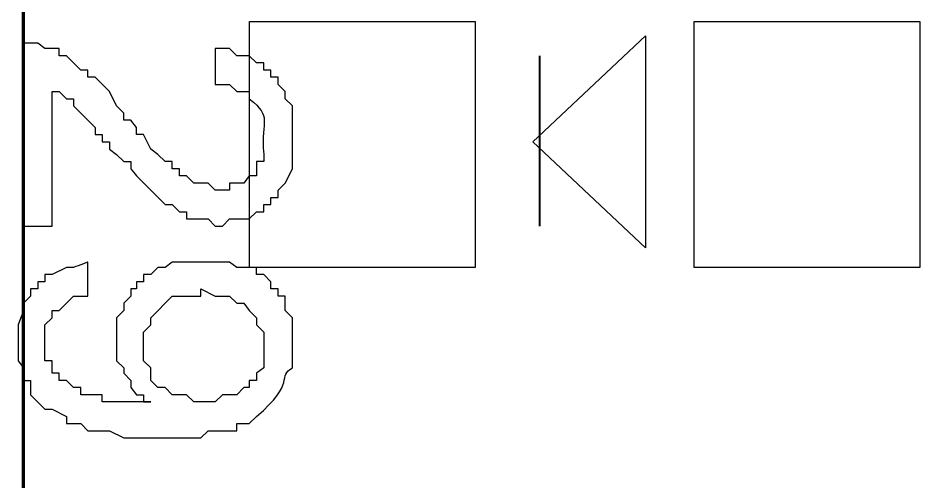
# Model space of a CAD drawing. Header units: millimetres. Extents: x -109 to -14.2, y -107.5 to -24.7.
# Drawn here: x -46.628 to -43.382, y -53.368 to -51.699 of the extents above; entities that cross this region are included whole.
import ezdxf

# ---------------------------------------------------------------- set-up
doc = ezdxf.new("R2010")
doc.units = ezdxf.units.MM
doc.header["$MEASUREMENT"] = 0
doc.layers.add('layer 1', color=7, linetype='Continuous')

msp = doc.modelspace()

# ---------------------------------------------------------------- linework, layer by layer
at = {"layer": 'layer 1', "color": 0, "lineweight": 80}
msp.add_open_spline([(-46.6086, -91.5042), (-46.6086, -91.5042), (-46.6086, -40.7152), (-46.6086, -40.7152)], degree=3, dxfattribs=at)
at = {"layer": 'layer 1', "color": 0}
for points, knots in [([(-45.7954, -51.712), (-45.7954, -51.712), (-45.7954, -52.5961), (-45.7954, -52.5961), (-45.7954, -52.5961), (-45.7954, -52.5961), (-44.9823, -52.5961), (-44.9823, -52.5961), (-44.9823, -52.5961), (-44.9823, -52.5961), (-44.9823, -51.712), (-44.9823, -51.712), (-44.9823, -51.712), (-44.9823, -51.712), (-45.7954, -51.712), (-45.7954, -51.712)], [0, 0, 0, 0, 0.2, 0.2, 0.2, 0.2, 0.4, 0.4, 0.4, 0.4, 0.6, 0.6, 0.6, 0.6, 1, 1, 1, 1]), ([(-44.195, -51.712), (-44.195, -51.712), (-44.195, -52.5961), (-44.195, -52.5961), (-44.195, -52.5961), (-44.195, -52.5961), (-43.3818, -52.5961), (-43.3818, -52.5961), (-43.3818, -52.5961), (-43.3818, -52.5961), (-43.3818, -51.712), (-43.3818, -51.712), (-43.3818, -51.712), (-43.3818, -51.712), (-44.195, -51.712), (-44.195, -51.712)], [0, 0, 0, 0, 0.2, 0.2, 0.2, 0.2, 0.4, 0.4, 0.4, 0.4, 0.6, 0.6, 0.6, 0.6, 1, 1, 1, 1]), ([(-44.3692, -51.7636), (-44.3692, -51.7636), (-44.7758, -52.1444), (-44.7758, -52.1444), (-44.7758, -52.1444), (-44.7758, -52.1444), (-44.3692, -52.5251), (-44.3692, -52.5251), (-44.3692, -52.5251), (-44.3692, -52.5251), (-44.3692, -51.7636), (-44.3692, -51.7636)], [0, 0, 0, 0, 0.25, 0.25, 0.25, 0.25, 0.5, 0.5, 0.5, 0.5, 1, 1, 1, 1]), ([(-46.5054, -52.4477), (-46.5054, -52.4477), (-46.6087, -52.4477), (-46.6087, -52.4477), (-46.6087, -52.4477), (-46.6087, -52.4477), (-46.6087, -51.7894), (-46.6087, -51.7894), (-46.6087, -51.7894), (-46.6087, -51.7894), (-46.5571, -51.7894), (-46.5571, -51.7894), (-46.5571, -51.7894), (-46.5571, -51.7894), (-46.5313, -51.8088), (-46.5313, -51.8088), (-46.5313, -51.8088), (-46.5313, -51.8088), (-46.4796, -51.8088), (-46.4796, -51.8088), (-46.4796, -51.8088), (-46.4796, -51.8088), (-46.4796, -51.8346), (-46.4796, -51.8346), (-46.4796, -51.8346), (-46.4796, -51.8346), (-46.4538, -51.8346), (-46.4538, -51.8346), (-46.4538, -51.8346), (-46.4538, -51.8346), (-46.4022, -51.8862), (-46.4022, -51.8862), (-46.4022, -51.8862), (-46.4022, -51.8862), (-46.3764, -51.8862), (-46.3764, -51.8862), (-46.3764, -51.8862), (-46.3764, -51.8862), (-46.3764, -51.912), (-46.3764, -51.912), (-46.3764, -51.912), (-46.3764, -51.912), (-46.3505, -51.912), (-46.3505, -51.912), (-46.3505, -51.912), (-46.3505, -51.912), (-46.2989, -51.9637), (-46.2989, -51.9637), (-46.2989, -51.9637), (-46.2989, -51.9637), (-46.2731, -52.0153), (-46.2731, -52.0153), (-46.2731, -52.0153), (-46.2731, -52.0153), (-46.2473, -52.0411), (-46.2473, -52.0411), (-46.2473, -52.0411), (-46.2473, -52.0411), (-46.2473, -52.0669), (-46.2473, -52.0669), (-46.2473, -52.0669), (-46.2473, -52.0669), (-46.2215, -52.0669), (-46.2215, -52.0669), (-46.2215, -52.0669), (-46.2215, -52.0669), (-46.2021, -52.0927), (-46.2021, -52.0927), (-46.2021, -52.0927), (-46.2021, -52.0927), (-46.2021, -52.1185), (-46.2021, -52.1185), (-46.2021, -52.1185), (-46.2021, -52.1185), (-46.1763, -52.1185), (-46.1763, -52.1185), (-46.1763, -52.1185), (-46.1763, -52.1185), (-46.1505, -52.1702), (-46.1505, -52.1702), (-46.1505, -52.1702), (-46.1505, -52.1702), (-46.1247, -52.1895), (-46.1247, -52.1895), (-46.1247, -52.1895), (-46.1247, -52.1895), (-46.0989, -52.2153), (-46.0989, -52.2153), (-46.0989, -52.2153), (-46.0989, -52.2153), (-46.073, -52.2153), (-46.073, -52.2153), (-46.073, -52.2153), (-46.073, -52.2153), (-46.073, -52.2412), (-46.073, -52.2412), (-46.073, -52.2412), (-46.073, -52.2412), (-46.0472, -52.2412), (-46.0472, -52.2412), (-46.0472, -52.2412), (-46.0472, -52.2412), (-46.0472, -52.267), (-46.0472, -52.267), (-46.0472, -52.267), (-46.0472, -52.267), (-46.0214, -52.267), (-46.0214, -52.267), (-46.0214, -52.267), (-46.0214, -52.267), (-45.9956, -52.2928), (-45.9956, -52.2928), (-45.9956, -52.2928), (-45.9956, -52.2928), (-45.944, -52.2928), (-45.944, -52.2928), (-45.944, -52.2928), (-45.944, -52.2928), (-45.9182, -52.3186), (-45.9182, -52.3186), (-45.9182, -52.3186), (-45.9182, -52.3186), (-45.8665, -52.3186), (-45.8665, -52.3186), (-45.8665, -52.3186), (-45.8665, -52.3186), (-45.8665, -52.2928), (-45.8665, -52.2928), (-45.8665, -52.2928), (-45.8665, -52.2928), (-45.8149, -52.2928), (-45.8149, -52.2928), (-45.8149, -52.2928), (-45.8149, -52.2928), (-45.7956, -52.267), (-45.7956, -52.267), (-45.7956, -52.267), (-45.7956, -52.267), (-45.7697, -52.267), (-45.7697, -52.267), (-45.7697, -52.267), (-45.7697, -52.267), (-45.7697, -52.2153), (-45.7697, -52.2153), (-45.7697, -52.2153), (-45.7697, -52.2153), (-45.7439, -52.2153), (-45.7439, -52.2153), (-45.7439, -52.2153), (-45.7439, -52.2153), (-45.7439, -52.1895), (-45.7439, -52.1895), (-45.7439, -52.1895), (-45.7553, -52.0576), (-45.7095, -52.0601), (-45.7956, -51.9895), (-45.7956, -51.9895), (-45.7956, -51.9895), (-45.7956, -51.9637), (-45.7956, -51.9637), (-45.7956, -51.9637), (-45.7956, -51.9637), (-45.8407, -51.9637), (-45.8407, -51.9637), (-45.8407, -51.9637), (-45.8407, -51.9637), (-45.8665, -51.9378), (-45.8665, -51.9378), (-45.8665, -51.9378), (-45.8665, -51.9378), (-45.9182, -51.9378), (-45.9182, -51.9378), (-45.9182, -51.9378), (-45.9182, -51.9378), (-45.9182, -51.8088), (-45.9182, -51.8088), (-45.9182, -51.8088), (-45.9182, -51.8088), (-45.8665, -51.8088), (-45.8665, -51.8088), (-45.8665, -51.8088), (-45.8665, -51.8088), (-45.8407, -51.8346), (-45.8407, -51.8346), (-45.8407, -51.8346), (-45.8407, -51.8346), (-45.7956, -51.8346), (-45.7956, -51.8346), (-45.7956, -51.8346), (-45.7956, -51.8346), (-45.7697, -51.8604), (-45.7697, -51.8604), (-45.7697, -51.8604), (-45.7697, -51.8604), (-45.7439, -51.8604), (-45.7439, -51.8604), (-45.7439, -51.8604), (-45.7439, -51.8604), (-45.7439, -51.8862), (-45.7439, -51.8862), (-45.7439, -51.8862), (-45.7439, -51.8862), (-45.7181, -51.8862), (-45.7181, -51.8862), (-45.7181, -51.8862), (-45.7181, -51.8862), (-45.7181, -51.912), (-45.7181, -51.912), (-45.7181, -51.912), (-45.7181, -51.912), (-45.6923, -51.912), (-45.6923, -51.912), (-45.6923, -51.912), (-45.6923, -51.912), (-45.6923, -51.9378), (-45.6923, -51.9378), (-45.6923, -51.9378), (-45.6923, -51.9378), (-45.6665, -51.9637), (-45.6665, -51.9637), (-45.6665, -51.9637), (-45.6665, -51.9637), (-45.6665, -51.9895), (-45.6665, -51.9895), (-45.6665, -51.9895), (-45.6665, -51.9895), (-45.6407, -52.0153), (-45.6407, -52.0153), (-45.6407, -52.0153), (-45.6407, -52.0153), (-45.6407, -52.2412), (-45.6407, -52.2412), (-45.6407, -52.2412), (-45.6407, -52.2412), (-45.6665, -52.2928), (-45.6665, -52.2928), (-45.6665, -52.2928), (-45.6665, -52.2928), (-45.6923, -52.3186), (-45.6923, -52.3186), (-45.6923, -52.3186), (-45.6923, -52.3186), (-45.6923, -52.3444), (-45.6923, -52.3444), (-45.6923, -52.3444), (-45.6923, -52.3444), (-45.7181, -52.3444), (-45.7181, -52.3444), (-45.7181, -52.3444), (-45.7181, -52.3444), (-45.7181, -52.3702), (-45.7181, -52.3702), (-45.7181, -52.3702), (-45.7181, -52.3702), (-45.7439, -52.3702), (-45.7439, -52.3702), (-45.7439, -52.3702), (-45.7439, -52.3702), (-45.7439, -52.396), (-45.7439, -52.396), (-45.7439, -52.396), (-45.7439, -52.396), (-45.7697, -52.396), (-45.7697, -52.396), (-45.7697, -52.396), (-45.7697, -52.396), (-45.7956, -52.4218), (-45.7956, -52.4218), (-45.7956, -52.4218), (-45.7956, -52.4218), (-45.8665, -52.4218), (-45.8665, -52.4218), (-45.8665, -52.4218), (-45.8665, -52.4218), (-45.8924, -52.4477), (-45.8924, -52.4477), (-45.8924, -52.4477), (-45.8924, -52.4477), (-45.9182, -52.4477), (-45.9182, -52.4477), (-45.9182, -52.4477), (-45.9182, -52.4477), (-45.944, -52.4218), (-45.944, -52.4218), (-45.944, -52.4218), (-45.944, -52.4218), (-46.0214, -52.4218), (-46.0214, -52.4218), (-46.0214, -52.4218), (-46.0214, -52.4218), (-46.0214, -52.396), (-46.0214, -52.396), (-46.0214, -52.396), (-46.0214, -52.396), (-46.0472, -52.396), (-46.0472, -52.396), (-46.0472, -52.396), (-46.0472, -52.396), (-46.073, -52.3702), (-46.073, -52.3702), (-46.073, -52.3702), (-46.073, -52.3702), (-46.0989, -52.3702), (-46.0989, -52.3702), (-46.0989, -52.3702), (-46.0989, -52.3702), (-46.2021, -52.267), (-46.2021, -52.267), (-46.2021, -52.267), (-46.2021, -52.267), (-46.2215, -52.2412), (-46.2215, -52.2412), (-46.2215, -52.2412), (-46.2215, -52.2412), (-46.2215, -52.2153), (-46.2215, -52.2153), (-46.2215, -52.2153), (-46.2215, -52.2153), (-46.2473, -52.2153), (-46.2473, -52.2153), (-46.2473, -52.2153), (-46.2473, -52.2153), (-46.2731, -52.1895), (-46.2731, -52.1895), (-46.2731, -52.1895), (-46.2731, -52.1895), (-46.2989, -52.1702), (-46.2989, -52.1702), (-46.2989, -52.1702), (-46.2989, -52.1702), (-46.2989, -52.1444), (-46.2989, -52.1444), (-46.2989, -52.1444), (-46.2989, -52.1444), (-46.3247, -52.1444), (-46.3247, -52.1444), (-46.3247, -52.1444), (-46.3247, -52.1444), (-46.3247, -52.1185), (-46.3247, -52.1185), (-46.3247, -52.1185), (-46.3247, -52.1185), (-46.3505, -52.1185), (-46.3505, -52.1185), (-46.3505, -52.1185), (-46.3505, -52.1185), (-46.3505, -52.0927), (-46.3505, -52.0927), (-46.3505, -52.0927), (-46.3505, -52.0927), (-46.428, -52.0153), (-46.428, -52.0153), (-46.428, -52.0153), (-46.428, -52.0153), (-46.428, -51.9895), (-46.428, -51.9895), (-46.428, -51.9895), (-46.428, -51.9895), (-46.4538, -51.9895), (-46.4538, -51.9895), (-46.4538, -51.9895), (-46.4538, -51.9895), (-46.4796, -51.9637), (-46.4796, -51.9637), (-46.4796, -51.9637), (-46.4796, -51.9637), (-46.5054, -51.9637), (-46.5054, -51.9637), (-46.5054, -51.9637), (-46.5054, -51.9637), (-46.5054, -52.4477), (-46.5054, -52.4477)], [0, 0, 0, 0, 0.010638, 0.010638, 0.010638, 0.010638, 0.021277, 0.021277, 0.021277, 0.021277, 0.031915, 0.031915, 0.031915, 0.031915, 0.042553, 0.042553, 0.042553, 0.042553, 0.053191, 0.053191, 0.053191, 0.053191, 0.06383, 0.06383, 0.06383, 0.06383, 0.074468, 0.074468, 0.074468, 0.074468, 0.085106, 0.085106, 0.085106, 0.085106, 0.095745, 0.095745, 0.095745, 0.095745, 0.106383, 0.106383, 0.106383, 0.106383, 0.117021, 0.117021, 0.117021, 0.117021, 0.12766, 0.12766, 0.12766, 0.12766, 0.138298, 0.138298, 0.138298, 0.138298, 0.148936, 0.148936, 0.148936, 0.148936, 0.159574, 0.159574, 0.159574, 0.159574, 0.170213, 0.170213, 0.170213, 0.170213, 0.180851, 0.180851, 0.180851, 0.180851, 0.191489, 0.191489, 0.191489, 0.191489, 0.202128, 0.202128, 0.202128, 0.202128, 0.212766, 0.212766, 0.212766, 0.212766, 0.223404, 0.223404, 0.223404, 0.223404, 0.234043, 0.234043, 0.234043, 0.234043, 0.244681, 0.244681, 0.244681, 0.244681, 0.255319, 0.255319, 0.255319, 0.255319, 0.265957, 0.265957, 0.265957, 0.265957, 0.276596, 0.276596, 0.276596, 0.276596, 0.287234, 0.287234, 0.287234, 0.287234, 0.297872, 0.297872, 0.297872, 0.297872, 0.308511, 0.308511, 0.308511, 0.308511, 0.319149, 0.319149, 0.319149, 0.319149, 0.329787, 0.329787, 0.329787, 0.329787, 0.340426, 0.340426, 0.340426, 0.340426, 0.351064, 0.351064, 0.351064, 0.351064, 0.361702, 0.361702, 0.361702, 0.361702, 0.37234, 0.37234, 0.37234, 0.37234, 0.382979, 0.382979, 0.382979, 0.382979, 0.393617, 0.393617, 0.393617, 0.393617, 0.404255, 0.404255, 0.404255, 0.404255, 0.414894, 0.414894, 0.414894, 0.414894, 0.425532, 0.425532, 0.425532, 0.425532, 0.43617, 0.43617, 0.43617, 0.43617, 0.446809, 0.446809, 0.446809, 0.446809, 0.457447, 0.457447, 0.457447, 0.457447, 0.468085, 0.468085, 0.468085, 0.468085, 0.478723, 0.478723, 0.478723, 0.478723, 0.489362, 0.489362, 0.489362, 0.489362, 0.5, 0.5, 0.5, 0.5, 0.510638, 0.510638, 0.510638, 0.510638, 0.521277, 0.521277, 0.521277, 0.521277, 0.531915, 0.531915, 0.531915, 0.531915, 0.542553, 0.542553, 0.542553, 0.542553, 0.553191, 0.553191, 0.553191, 0.553191, 0.56383, 0.56383, 0.56383, 0.56383, 0.574468, 0.574468, 0.574468, 0.574468, 0.585106, 0.585106, 0.585106, 0.585106, 0.595745, 0.595745, 0.595745, 0.595745, 0.606383, 0.606383, 0.606383, 0.606383, 0.617021, 0.617021, 0.617021, 0.617021, 0.62766, 0.62766, 0.62766, 0.62766, 0.638298, 0.638298, 0.638298, 0.638298, 0.648936, 0.648936, 0.648936, 0.648936, 0.659574, 0.659574, 0.659574, 0.659574, 0.670213, 0.670213, 0.670213, 0.670213, 0.680851, 0.680851, 0.680851, 0.680851, 0.691489, 0.691489, 0.691489, 0.691489, 0.702128, 0.702128, 0.702128, 0.702128, 0.712766, 0.712766, 0.712766, 0.712766, 0.723404, 0.723404, 0.723404, 0.723404, 0.734043, 0.734043, 0.734043, 0.734043, 0.744681, 0.744681, 0.744681, 0.744681, 0.755319, 0.755319, 0.755319, 0.755319, 0.765957, 0.765957, 0.765957, 0.765957, 0.776596, 0.776596, 0.776596, 0.776596, 0.787234, 0.787234, 0.787234, 0.787234, 0.797872, 0.797872, 0.797872, 0.797872, 0.808511, 0.808511, 0.808511, 0.808511, 0.819149, 0.819149, 0.819149, 0.819149, 0.829787, 0.829787, 0.829787, 0.829787, 0.840426, 0.840426, 0.840426, 0.840426, 0.851064, 0.851064, 0.851064, 0.851064, 0.861702, 0.861702, 0.861702, 0.861702, 0.87234, 0.87234, 0.87234, 0.87234, 0.882979, 0.882979, 0.882979, 0.882979, 0.893617, 0.893617, 0.893617, 0.893617, 0.904255, 0.904255, 0.904255, 0.904255, 0.914894, 0.914894, 0.914894, 0.914894, 0.925532, 0.925532, 0.925532, 0.925532, 0.93617, 0.93617, 0.93617, 0.93617, 0.946809, 0.946809, 0.946809, 0.946809, 0.957447, 0.957447, 0.957447, 0.957447, 0.968085, 0.968085, 0.968085, 0.968085, 0.978723, 0.978723, 0.978723, 0.978723, 1, 1, 1, 1]), ([(-46.3764, -52.5767), (-46.3764, -52.5767), (-46.3764, -52.6994), (-46.3764, -52.6994), (-46.3764, -52.6994), (-46.3764, -52.6994), (-46.428, -52.6994), (-46.428, -52.6994), (-46.428, -52.6994), (-46.428, -52.6994), (-46.4796, -52.751), (-46.4796, -52.751), (-46.4796, -52.751), (-46.4796, -52.751), (-46.5054, -52.751), (-46.5054, -52.751), (-46.5054, -52.751), (-46.5054, -52.751), (-46.5054, -52.7768), (-46.5054, -52.7768), (-46.5054, -52.7768), (-46.5054, -52.7768), (-46.5313, -52.8026), (-46.5313, -52.8026), (-46.5313, -52.8026), (-46.5313, -52.8026), (-46.5313, -52.9317), (-46.5313, -52.9317), (-46.5313, -52.9317), (-46.5313, -52.9317), (-46.5054, -52.9317), (-46.5054, -52.9317), (-46.5054, -52.9317), (-46.5054, -52.9317), (-46.5054, -52.9769), (-46.5054, -52.9769), (-46.5054, -52.9769), (-46.5054, -52.9769), (-46.4796, -52.9769), (-46.4796, -52.9769), (-46.4796, -52.9769), (-46.4796, -52.9769), (-46.4796, -53.0027), (-46.4796, -53.0027), (-46.4796, -53.0027), (-46.4796, -53.0027), (-46.4538, -53.0027), (-46.4538, -53.0027), (-46.4538, -53.0027), (-46.4538, -53.0027), (-46.428, -53.0285), (-46.428, -53.0285), (-46.428, -53.0285), (-46.428, -53.0285), (-46.4022, -53.0285), (-46.4022, -53.0285), (-46.4022, -53.0285), (-46.4022, -53.0285), (-46.4022, -53.0543), (-46.4022, -53.0543), (-46.4022, -53.0543), (-46.4022, -53.0543), (-46.3247, -53.0543), (-46.3247, -53.0543), (-46.3247, -53.0543), (-46.3247, -53.0543), (-46.3247, -53.0801), (-46.3247, -53.0801), (-46.3247, -53.0801), (-46.3247, -53.0801), (-46.2989, -53.0801), (-46.2989, -53.0801), (-46.2989, -53.0801), (-46.258, -53.0801), (-46.2172, -53.0801), (-46.1763, -53.0801), (-46.1763, -53.0801), (-46.1763, -53.0801), (-46.1505, -53.0801), (-46.1505, -53.0801), (-46.1505, -53.0801), (-46.1505, -53.0801), (-46.1763, -53.0801), (-46.1763, -53.0801), (-46.1763, -53.0801), (-46.1763, -53.0801), (-46.1763, -53.0543), (-46.1763, -53.0543), (-46.1763, -53.0543), (-46.1763, -53.0543), (-46.2021, -53.0543), (-46.2021, -53.0543), (-46.2021, -53.0543), (-46.2021, -53.0543), (-46.2215, -53.0285), (-46.2215, -53.0285), (-46.2215, -53.0285), (-46.2215, -53.0285), (-46.2215, -53.0027), (-46.2215, -53.0027), (-46.2215, -53.0027), (-46.2215, -53.0027), (-46.2473, -52.9769), (-46.2473, -52.9769), (-46.2473, -52.9769), (-46.2473, -52.9769), (-46.2473, -52.9575), (-46.2473, -52.9575), (-46.2473, -52.9575), (-46.2473, -52.9575), (-46.2731, -52.9317), (-46.2731, -52.9317), (-46.2731, -52.9317), (-46.2731, -52.9317), (-46.2731, -52.7768), (-46.2731, -52.7768), (-46.2731, -52.7768), (-46.2731, -52.7768), (-46.2473, -52.751), (-46.2473, -52.751), (-46.2473, -52.751), (-46.2473, -52.751), (-46.2473, -52.7252), (-46.2473, -52.7252), (-46.2473, -52.7252), (-46.2473, -52.7252), (-46.2215, -52.6994), (-46.2215, -52.6994), (-46.2215, -52.6994), (-46.2215, -52.6994), (-46.2215, -52.6735), (-46.2215, -52.6735), (-46.2215, -52.6735), (-46.2215, -52.6735), (-46.2021, -52.6735), (-46.2021, -52.6735), (-46.2021, -52.6735), (-46.2021, -52.6735), (-46.2021, -52.6477), (-46.2021, -52.6477), (-46.2021, -52.6477), (-46.2021, -52.6477), (-46.1763, -52.6477), (-46.1763, -52.6477), (-46.1763, -52.6477), (-46.1763, -52.6477), (-46.1763, -52.6219), (-46.1763, -52.6219), (-46.1763, -52.6219), (-46.1763, -52.6219), (-46.1505, -52.6219), (-46.1505, -52.6219), (-46.1505, -52.6219), (-46.1505, -52.6219), (-46.1247, -52.5961), (-46.1247, -52.5961), (-46.1247, -52.5961), (-46.1247, -52.5961), (-46.0989, -52.5961), (-46.0989, -52.5961), (-46.0989, -52.5961), (-46.0989, -52.5961), (-46.073, -52.5767), (-46.073, -52.5767), (-46.073, -52.5767), (-46.073, -52.5767), (-45.8665, -52.5767), (-45.8665, -52.5767), (-45.8665, -52.5767), (-45.8665, -52.5767), (-45.8407, -52.5961), (-45.8407, -52.5961), (-45.8407, -52.5961), (-45.8407, -52.5961), (-45.7697, -52.5961), (-45.7697, -52.5961), (-45.7697, -52.5961), (-45.7697, -52.5961), (-45.7697, -52.6219), (-45.7697, -52.6219), (-45.7697, -52.6219), (-45.7697, -52.6219), (-45.7439, -52.6219), (-45.7439, -52.6219), (-45.7439, -52.6219), (-45.7439, -52.6219), (-45.7181, -52.6477), (-45.7181, -52.6477), (-45.7181, -52.6477), (-45.7181, -52.6477), (-45.7181, -52.6735), (-45.7181, -52.6735), (-45.7181, -52.6735), (-45.7181, -52.6735), (-45.6923, -52.6735), (-45.6923, -52.6735), (-45.6923, -52.6735), (-45.6923, -52.6735), (-45.6923, -52.6994), (-45.6923, -52.6994), (-45.6923, -52.6994), (-45.6923, -52.6994), (-45.6665, -52.6994), (-45.6665, -52.6994), (-45.6665, -52.6994), (-45.6665, -52.6994), (-45.6665, -52.751), (-45.6665, -52.751), (-45.6665, -52.751), (-45.6665, -52.751), (-45.6407, -52.7768), (-45.6407, -52.7768), (-45.6407, -52.7768), (-45.6407, -52.7768), (-45.6407, -52.9575), (-45.6407, -52.9575), (-45.6407, -52.9575), (-45.6964, -52.986), (-45.6252, -53.0111), (-45.7697, -53.1317), (-45.7697, -53.1317), (-45.7697, -53.1317), (-45.7956, -53.1575), (-45.7956, -53.1575), (-45.7956, -53.1575), (-45.7956, -53.1575), (-45.8407, -53.1575), (-45.8407, -53.1575), (-45.8407, -53.1575), (-45.8407, -53.1575), (-45.8407, -53.1834), (-45.8407, -53.1834), (-45.8407, -53.1834), (-45.8407, -53.1834), (-45.944, -53.1834), (-45.944, -53.1834), (-45.944, -53.1834), (-45.944, -53.1834), (-45.9698, -53.2092), (-45.9698, -53.2092), (-45.9698, -53.2092), (-45.9698, -53.2092), (-46.2473, -53.2092), (-46.2473, -53.2092), (-46.2473, -53.2092), (-46.2473, -53.2092), (-46.2989, -53.1834), (-46.2989, -53.1834), (-46.2989, -53.1834), (-46.2989, -53.1834), (-46.3764, -53.1834), (-46.3764, -53.1834), (-46.3764, -53.1834), (-46.3764, -53.1834), (-46.4022, -53.1575), (-46.4022, -53.1575), (-46.4022, -53.1575), (-46.4022, -53.1575), (-46.4538, -53.1575), (-46.4538, -53.1575), (-46.4538, -53.1575), (-46.4538, -53.1575), (-46.4538, -53.1317), (-46.4538, -53.1317), (-46.4538, -53.1317), (-46.4538, -53.1317), (-46.5054, -53.1059), (-46.5054, -53.1059), (-46.5054, -53.1059), (-46.5054, -53.1059), (-46.5313, -53.1059), (-46.5313, -53.1059), (-46.5313, -53.1059), (-46.5313, -53.1059), (-46.5829, -53.0543), (-46.5829, -53.0543), (-46.5829, -53.0543), (-46.5829, -53.0543), (-46.5829, -53.0027), (-46.5829, -53.0027), (-46.5829, -53.0027), (-46.5829, -53.0027), (-46.6087, -53.0027), (-46.6087, -53.0027), (-46.6087, -53.0027), (-46.6087, -53.0027), (-46.6087, -52.9575), (-46.6087, -52.9575), (-46.6087, -52.9575), (-46.6087, -52.9575), (-46.6281, -52.9317), (-46.6281, -52.9317), (-46.6281, -52.9317), (-46.6281, -52.9317), (-46.6281, -52.8026), (-46.6281, -52.8026), (-46.6281, -52.8026), (-46.6281, -52.8026), (-46.6087, -52.751), (-46.6087, -52.751), (-46.6087, -52.751), (-46.6087, -52.751), (-46.6087, -52.7252), (-46.6087, -52.7252), (-46.6087, -52.7252), (-46.6087, -52.7252), (-46.5829, -52.6994), (-46.5829, -52.6994), (-46.5829, -52.6994), (-46.5829, -52.6994), (-46.5829, -52.6735), (-46.5829, -52.6735), (-46.5829, -52.6735), (-46.5829, -52.6735), (-46.5571, -52.6735), (-46.5571, -52.6735), (-46.5571, -52.6735), (-46.5571, -52.6735), (-46.5571, -52.6477), (-46.5571, -52.6477), (-46.5571, -52.6477), (-46.5571, -52.6477), (-46.5313, -52.6477), (-46.5313, -52.6477), (-46.5313, -52.6477), (-46.5313, -52.6477), (-46.5313, -52.6219), (-46.5313, -52.6219), (-46.5313, -52.6219), (-46.5313, -52.6219), (-46.5054, -52.6219), (-46.5054, -52.6219), (-46.5054, -52.6219), (-46.5054, -52.6219), (-46.4538, -52.5961), (-46.4538, -52.5961), (-46.4538, -52.5961), (-46.4538, -52.5961), (-46.428, -52.5961), (-46.428, -52.5961), (-46.428, -52.5961), (-46.428, -52.5961), (-46.3764, -52.5767), (-46.3764, -52.5767)], [0, 0, 0, 0, 0.011494, 0.011494, 0.011494, 0.011494, 0.022989, 0.022989, 0.022989, 0.022989, 0.034483, 0.034483, 0.034483, 0.034483, 0.045977, 0.045977, 0.045977, 0.045977, 0.057471, 0.057471, 0.057471, 0.057471, 0.068966, 0.068966, 0.068966, 0.068966, 0.08046, 0.08046, 0.08046, 0.08046, 0.091954, 0.091954, 0.091954, 0.091954, 0.103448, 0.103448, 0.103448, 0.103448, 0.114943, 0.114943, 0.114943, 0.114943, 0.126437, 0.126437, 0.126437, 0.126437, 0.137931, 0.137931, 0.137931, 0.137931, 0.149425, 0.149425, 0.149425, 0.149425, 0.16092, 0.16092, 0.16092, 0.16092, 0.172414, 0.172414, 0.172414, 0.172414, 0.183908, 0.183908, 0.183908, 0.183908, 0.195402, 0.195402, 0.195402, 0.195402, 0.206897, 0.206897, 0.206897, 0.206897, 0.218391, 0.218391, 0.218391, 0.218391, 0.229885, 0.229885, 0.229885, 0.229885, 0.241379, 0.241379, 0.241379, 0.241379, 0.252874, 0.252874, 0.252874, 0.252874, 0.264368, 0.264368, 0.264368, 0.264368, 0.275862, 0.275862, 0.275862, 0.275862, 0.287356, 0.287356, 0.287356, 0.287356, 0.298851, 0.298851, 0.298851, 0.298851, 0.310345, 0.310345, 0.310345, 0.310345, 0.321839, 0.321839, 0.321839, 0.321839, 0.333333, 0.333333, 0.333333, 0.333333, 0.344828, 0.344828, 0.344828, 0.344828, 0.356322, 0.356322, 0.356322, 0.356322, 0.367816, 0.367816, 0.367816, 0.367816, 0.37931, 0.37931, 0.37931, 0.37931, 0.390805, 0.390805, 0.390805, 0.390805, 0.402299, 0.402299, 0.402299, 0.402299, 0.413793, 0.413793, 0.413793, 0.413793, 0.425287, 0.425287, 0.425287, 0.425287, 0.436782, 0.436782, 0.436782, 0.436782, 0.448276, 0.448276, 0.448276, 0.448276, 0.45977, 0.45977, 0.45977, 0.45977, 0.471264, 0.471264, 0.471264, 0.471264, 0.482759, 0.482759, 0.482759, 0.482759, 0.494253, 0.494253, 0.494253, 0.494253, 0.505747, 0.505747, 0.505747, 0.505747, 0.517241, 0.517241, 0.517241, 0.517241, 0.528736, 0.528736, 0.528736, 0.528736, 0.54023, 0.54023, 0.54023, 0.54023, 0.551724, 0.551724, 0.551724, 0.551724, 0.563218, 0.563218, 0.563218, 0.563218, 0.574713, 0.574713, 0.574713, 0.574713, 0.586207, 0.586207, 0.586207, 0.586207, 0.597701, 0.597701, 0.597701, 0.597701, 0.609195, 0.609195, 0.609195, 0.609195, 0.62069, 0.62069, 0.62069, 0.62069, 0.632184, 0.632184, 0.632184, 0.632184, 0.643678, 0.643678, 0.643678, 0.643678, 0.655172, 0.655172, 0.655172, 0.655172, 0.666667, 0.666667, 0.666667, 0.666667, 0.678161, 0.678161, 0.678161, 0.678161, 0.689655, 0.689655, 0.689655, 0.689655, 0.701149, 0.701149, 0.701149, 0.701149, 0.712644, 0.712644, 0.712644, 0.712644, 0.724138, 0.724138, 0.724138, 0.724138, 0.735632, 0.735632, 0.735632, 0.735632, 0.747126, 0.747126, 0.747126, 0.747126, 0.758621, 0.758621, 0.758621, 0.758621, 0.770115, 0.770115, 0.770115, 0.770115, 0.781609, 0.781609, 0.781609, 0.781609, 0.793103, 0.793103, 0.793103, 0.793103, 0.804598, 0.804598, 0.804598, 0.804598, 0.816092, 0.816092, 0.816092, 0.816092, 0.827586, 0.827586, 0.827586, 0.827586, 0.83908, 0.83908, 0.83908, 0.83908, 0.850575, 0.850575, 0.850575, 0.850575, 0.862069, 0.862069, 0.862069, 0.862069, 0.873563, 0.873563, 0.873563, 0.873563, 0.885057, 0.885057, 0.885057, 0.885057, 0.896552, 0.896552, 0.896552, 0.896552, 0.908046, 0.908046, 0.908046, 0.908046, 0.91954, 0.91954, 0.91954, 0.91954, 0.931034, 0.931034, 0.931034, 0.931034, 0.942529, 0.942529, 0.942529, 0.942529, 0.954023, 0.954023, 0.954023, 0.954023, 0.965517, 0.965517, 0.965517, 0.965517, 0.977011, 0.977011, 0.977011, 0.977012, 1, 1, 1, 1]), ([(-45.944, -53.0801), (-45.944, -53.0801), (-45.9182, -53.0801), (-45.9182, -53.0801), (-45.9182, -53.0801), (-45.9182, -53.0801), (-45.8924, -53.0543), (-45.8924, -53.0543), (-45.8924, -53.0543), (-45.8924, -53.0543), (-45.8407, -53.0543), (-45.8407, -53.0543), (-45.8407, -53.0543), (-45.8407, -53.0543), (-45.8149, -53.0285), (-45.8149, -53.0285), (-45.8149, -53.0285), (-45.8149, -53.0285), (-45.7956, -53.0285), (-45.7956, -53.0285), (-45.7956, -53.0285), (-45.7956, -53.0285), (-45.7956, -53.0027), (-45.7956, -53.0027), (-45.7956, -53.0027), (-45.7956, -53.0027), (-45.7697, -53.0027), (-45.7697, -53.0027), (-45.7697, -53.0027), (-45.7697, -53.0027), (-45.7697, -52.9769), (-45.7697, -52.9769), (-45.7697, -52.9769), (-45.7697, -52.9769), (-45.7439, -52.9575), (-45.7439, -52.9575), (-45.7439, -52.9575), (-45.7439, -52.9575), (-45.7439, -52.8284), (-45.7439, -52.8284), (-45.7439, -52.8284), (-45.7439, -52.8284), (-45.7697, -52.8026), (-45.7697, -52.8026), (-45.7697, -52.8026), (-45.7697, -52.8026), (-45.7697, -52.7768), (-45.7697, -52.7768), (-45.7697, -52.7768), (-45.7697, -52.7768), (-45.7956, -52.751), (-45.7956, -52.751), (-45.7956, -52.751), (-45.7956, -52.751), (-45.8149, -52.7252), (-45.8149, -52.7252), (-45.8149, -52.7252), (-45.8149, -52.7252), (-45.8407, -52.7252), (-45.8407, -52.7252), (-45.8407, -52.7252), (-45.8407, -52.7252), (-45.8665, -52.6994), (-45.8665, -52.6994), (-45.8665, -52.6994), (-45.8665, -52.6994), (-45.9182, -52.6994), (-45.9182, -52.6994), (-45.9182, -52.6994), (-45.9182, -52.6994), (-45.9698, -52.6735), (-45.9698, -52.6735), (-45.9698, -52.6735), (-45.9698, -52.6735), (-45.9698, -52.6994), (-45.9698, -52.6994), (-45.9698, -52.6994), (-45.9698, -52.6994), (-46.073, -52.6994), (-46.073, -52.6994), (-46.073, -52.6994), (-46.073, -52.6994), (-46.1505, -52.7768), (-46.1505, -52.7768), (-46.1505, -52.7768), (-46.1505, -52.7768), (-46.1505, -52.8026), (-46.1505, -52.8026), (-46.1505, -52.8026), (-46.1505, -52.8026), (-46.1763, -52.8284), (-46.1763, -52.8284), (-46.1763, -52.8284), (-46.1763, -52.8284), (-46.1763, -52.9317), (-46.1763, -52.9317), (-46.1763, -52.9317), (-46.1763, -52.9317), (-46.1505, -52.9575), (-46.1505, -52.9575), (-46.1505, -52.9575), (-46.1505, -52.9575), (-46.1505, -53.0027), (-46.1505, -53.0027), (-46.1505, -53.0027), (-46.1505, -53.0027), (-46.1247, -53.0285), (-46.1247, -53.0285), (-46.1247, -53.0285), (-46.1247, -53.0285), (-46.0989, -53.0285), (-46.0989, -53.0285), (-46.0989, -53.0285), (-46.0989, -53.0285), (-46.073, -53.0543), (-46.073, -53.0543), (-46.073, -53.0543), (-46.073, -53.0543), (-46.0214, -53.0543), (-46.0214, -53.0543), (-46.0214, -53.0543), (-46.0214, -53.0543), (-45.9956, -53.0801), (-45.9956, -53.0801), (-45.9956, -53.0801), (-45.9956, -53.0801), (-45.944, -53.0801), (-45.944, -53.0801)], [0, 0, 0, 0, 0.030303, 0.030303, 0.030303, 0.030303, 0.060606, 0.060606, 0.060606, 0.060606, 0.090909, 0.090909, 0.090909, 0.090909, 0.121212, 0.121212, 0.121212, 0.121212, 0.151515, 0.151515, 0.151515, 0.151515, 0.181818, 0.181818, 0.181818, 0.181818, 0.212121, 0.212121, 0.212121, 0.212121, 0.242424, 0.242424, 0.242424, 0.242424, 0.272727, 0.272727, 0.272727, 0.272727, 0.30303, 0.30303, 0.30303, 0.30303, 0.333333, 0.333333, 0.333333, 0.333333, 0.363636, 0.363636, 0.363636, 0.363636, 0.393939, 0.393939, 0.393939, 0.393939, 0.424242, 0.424242, 0.424242, 0.424242, 0.454545, 0.454545, 0.454545, 0.454545, 0.484848, 0.484848, 0.484848, 0.484848, 0.515152, 0.515152, 0.515152, 0.515152, 0.545455, 0.545455, 0.545455, 0.545455, 0.575758, 0.575758, 0.575758, 0.575758, 0.606061, 0.606061, 0.606061, 0.606061, 0.636364, 0.636364, 0.636364, 0.636364, 0.666667, 0.666667, 0.666667, 0.666667, 0.69697, 0.69697, 0.69697, 0.69697, 0.727273, 0.727273, 0.727273, 0.727273, 0.757576, 0.757576, 0.757576, 0.757576, 0.787879, 0.787879, 0.787879, 0.787879, 0.818182, 0.818182, 0.818182, 0.818182, 0.848485, 0.848485, 0.848485, 0.848485, 0.878788, 0.878788, 0.878788, 0.878788, 0.909091, 0.909091, 0.909091, 0.909091, 0.939394, 0.939394, 0.939394, 0.939394, 1, 1, 1, 1])]:
    msp.add_open_spline(points, degree=3, knots=knots, dxfattribs=at)
at = {"layer": 'layer 1', "color": 0, "lineweight": 40}
msp.add_open_spline([(-44.75, -52.4477), (-44.75, -52.4477), (-44.75, -51.8346), (-44.75, -51.8346)], degree=3, dxfattribs=at)

doc.saveas('drawing.dxf')
